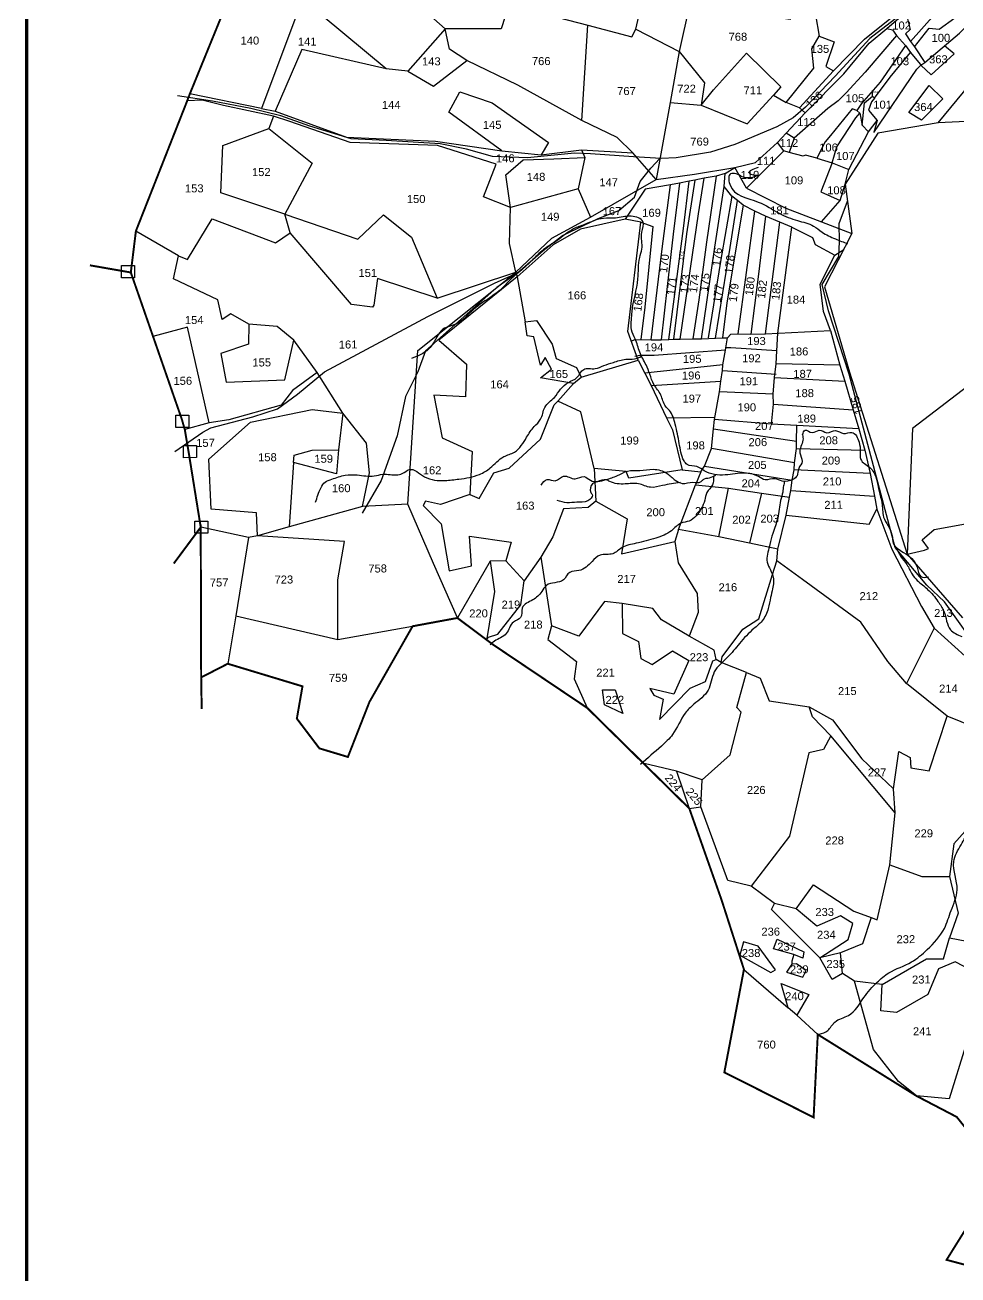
# Model space of a CAD drawing. Header units: inches. Extents: x 183472 to 190380, y 1608658 to 1615701.
# Drawn here: x 183472 to 185376, y 1611026 to 1613576 of the extents above; entities that cross this region are included whole.
import ezdxf
from ezdxf.enums import TextEntityAlignment as Align

# ---------------------------------------------------------------- set-up
doc = ezdxf.new("R2010")
doc.units = ezdxf.units.IN
doc.header["$LTSCALE"] = 15
doc.header["$MEASUREMENT"] = 0
for name, color, linetype in [('BOUNDRY', 5, 'Continuous'), ('PLOT', 7, 'Continuous'), ('PLOT NO', 7, 'Continuous'), ('ROADS', 1, 'Continuous'), ('STREAM', 4, 'Continuous'), ('VILLAGE BOUNDARY', 5, 'Continuous'), ('VILLAGE BOUNDRY STONE', 1, 'Continuous')]:
    doc.layers.add(name, color=color, linetype=linetype)
doc.styles.get("Standard").update_dxf_attribs({"font": 'arial.ttf'})

msp = doc.modelspace()

# ---------------------------------------------------------------- linework, layer by layer
at = {"layer": 'BOUNDRY', "const_width": 4}
msp.add_lwpolyline([(185488, 1611020.5), (185352.7, 1611056.7), (185464.1, 1611235), (185373.4, 1611348.3), (185291.4, 1611391.1), (185089.8, 1611516.6), (185081.3, 1611347.4), (184899.1, 1611439.3), (184939.1, 1611649.3), (184893.7, 1611790.3), (184827.6, 1611977.7), (184619.3, 1612182.8), (184427.1, 1612312), (184354.2, 1612366.5), (184262.8, 1612349.6), (184174.7, 1612195.2), (184130.7, 1612082.9), (184072.5, 1612100.4), (184026.5, 1612161.1), (184038, 1612227), (183885.5, 1612273.1), (183831.2, 1612245.2), (183832.3, 1612180.6), (183831.2, 1612245.2), (183830.3, 1612551.7), (183775.2, 1612477.5), (183830.3, 1612551.7), (183805.2, 1612707.5), (183797.8, 1612750.8), (183791.9, 1612771.4), (183687.6, 1613071.5), (183604.1, 1613086.1), (183687.6, 1613071.5), (183698, 1613156.1), (183802.8, 1613422), (183808, 1613435.8), (183914.9, 1613697.8)], dxfattribs=at)
at = {"layer": 'PLOT'}
for points in [[(184063.4, 1613699), (184048.8, 1613659.2), (183954.6, 1613406.2), (183808, 1613435.8)], [(183954.6, 1613406.2), (183982, 1613400.5), (184128, 1613347.9), (184309.4, 1613339.7), (184445.2, 1613319.7), (184525, 1613311.6), (184607.3, 1613321.5), (184712.2, 1613315.4), (184680.3, 1613347), (184608.5, 1613381.6), (184477.5, 1613453.8), (184373.5, 1613504.1), (184338.2, 1613527), (184329.4, 1613568.8), (184252.9, 1613482.2), (184208.9, 1613487.2), (184080.1, 1613593.9), (184093.6, 1613611.6), (184048.8, 1613659.2), (183914.9, 1613697.8)], [(185230.9, 1613569.5), (185242.3, 1613566.9), (185250.8, 1613555.1), (185269.1, 1613534.9), (185278.9, 1613520.2), (185298.6, 1613496.7), (185300, 1613494.3), (185308.6, 1613500.3), (185379.2, 1613560), (185422.1, 1613602.2), (185415, 1613611.1), (185463.3, 1613658.3), (185482.6, 1613685.8), (185485.5, 1613696.1)], [(184451.9, 1613594), (184443.3, 1613568.6), (184329.4, 1613568.8), (184201.7, 1613681.6)], [(184559.8, 1613591.9), (184620.4, 1613576.4), (184710.6, 1613552.4), (184718.7, 1613567.9), (184727.9, 1613609.7)], [(185036.1, 1613603.6), (185033.5, 1613587.6), (184827.8, 1613616.9), (184807.1, 1613522.4)], [(185287.3, 1613531.6), (185317.2, 1613569.9), (185337.5, 1613568.1), (185369.5, 1613591.2), (185384.9, 1613602.5), (185394.7, 1613597.1), (185415, 1613611.1)], [(184607.3, 1613321.5), (184614.2, 1613306.3), (184600.4, 1613242.4), (184625.8, 1613184.4), (184759.6, 1613261.3), (184838.1, 1613272), (184920.5, 1613285.9), (184962.8, 1613296), (185007.8, 1613336.7), (185025.5, 1613355.7), (185063.9, 1613397.5), (185143.1, 1613476.6), (185194.9, 1613539.4), (185230.9, 1613569.5), (185269.8, 1613602.7)], [(185085.2, 1613597.4), (185092.6, 1613553.6), (185123.2, 1613542), (185106.1, 1613491.5), (185121.8, 1613483.1), (185185.2, 1613547.9), (185254.2, 1613602.6)], [(185269.8, 1613602.7), (185278.3, 1613567.5), (185269, 1613558.6), (185279.2, 1613542.7), (185329.3, 1613599.5)], [(184608.5, 1613381.6), (184620.4, 1613576.4)], [(184718.7, 1613567.9), (184807.1, 1613522.4), (184858.5, 1613458.5), (184851.7, 1613413.2), (184877.1, 1613443.9), (184944.3, 1613518.8), (185014.4, 1613450.3), (184999.7, 1613433.6), (185025.4, 1613418.1), (185081.9, 1613488.5), (185077.6, 1613527.7), (185092.6, 1613553.6)], [(185335.7, 1613376.8), (185400.1, 1613454.8), (185424.2, 1613489.1), (185474.9, 1613572.2)], [(185250.8, 1613555.1), (185186.8, 1613480.4), (185147.8, 1613437.9), (185131.6, 1613421.5), (185110, 1613405.9), (185041.4, 1613345.8), (185025.5, 1613355.7)], [(185269.1, 1613534.9), (185217.2, 1613460.1), (185179.3, 1613416.4), (185169.5, 1613402.1), (185159.9, 1613405.7), (185115.7, 1613351.1), (185104.9, 1613337.9), (185087.8, 1613304.8), (185064.6, 1613310.8), (185059.7, 1613308.7), (185031.2, 1613316.2)], [(185279.2, 1613542.7), (185287.3, 1613531.6), (185308.6, 1613500.3)], [(184208.9, 1613487.2), (184036.7, 1613526.3), (183982, 1613400.5)], [(184807.1, 1613522.4), (184788.2, 1613418.3), (184851.7, 1613413.2), (184945.7, 1613375.1), (184999.7, 1613433.6)], [(185180.5, 1613372.3), (185185.5, 1613417.9), (185201.5, 1613431.1), (185205.3, 1613427.5), (185237.7, 1613469.9), (185278.9, 1613520.2)], [(184252.9, 1613482.2), (184305.4, 1613451.5), (184373.5, 1613504.1)], [(185121.8, 1613483.1), (185052.8, 1613407.2), (185025.4, 1613418.1)], [(185097.4, 1613174.8), (185135.8, 1613218.1), (185145.7, 1613251.6), (185153.1, 1613281.3), (185193.2, 1613358.4), (185211.1, 1613381.8), (185203.9, 1613357), (185292.2, 1613486.6), (185300, 1613494.3)], [(184445.2, 1613319.7), (184336.4, 1613398.4), (184359.3, 1613440.3)], [(184359.3, 1613440.3), (184425, 1613417.4), (184540.2, 1613336.5), (184525, 1613311.6)], [(185201.5, 1613431.1), (185201.2, 1613442.8)], [(185275.7, 1613398.2), (185317.4, 1613453), (185345.3, 1613425.5), (185301.7, 1613382.4), (185275.7, 1613398.2)], [(184600.4, 1613242.4), (184462.3, 1613204.1), (184407.7, 1613225.6), (184433.5, 1613292.3), (184313.3, 1613330.6), (184135.6, 1613337), (184011.9, 1613379.9), (183978.9, 1613390.2), (183876.8, 1613412.3), (183832.9, 1613423.3), (183802.8, 1613422)], [(184788.2, 1613418.3), (184759.6, 1613261.3), (184712.2, 1613315.4)], [(185052.8, 1613407.2), (185063.9, 1613397.5)], [(185205.3, 1613427.5), (185199.7, 1613419.8), (185193.1, 1613402.6), (185211.1, 1613381.8)], [(183978.9, 1613390.2), (183969.6, 1613365.5)], [(185407, 1613380), (185335.7, 1613376.8), (185212.3, 1613355.5), (185145.7, 1613251.6), (185159.6, 1613151.2), (185103.6, 1613042.3), (185154.7, 1612867.9), (185154.7, 1612867.9), (185272.2, 1612497), (185385.2, 1612367)], [(185119.1, 1613295.3), (185128.4, 1613328.2), (185167.4, 1613387.3), (185175.4, 1613396.3), (185169.5, 1613402.1)], [(185175.4, 1613396.3), (185180.5, 1613372.3), (185193.2, 1613358.4)], [(183784.9, 1613105.7), (183803.2, 1613097.7), (183853.9, 1613180.7), (183949.2, 1613144.6), (183982.9, 1613132.3), (184013, 1613152.2), (184002.1, 1613190.5), (183871.3, 1613234.1), (183875.3, 1613330.7), (183969.6, 1613365.5), (184057.5, 1613294.7), (184002.1, 1613190.5), (184150.9, 1613139.4), (184203.3, 1613189.2), (184260.3, 1613143.6), (184312.7, 1613019.1), (184191, 1613059.4), (184191, 1613059.4), (184183.7, 1613004.7), (184181.1, 1613000.7), (184137.8, 1613006.4), (184013, 1613152.2)], [(185041.4, 1613345.8), (185031.2, 1613316.2), (185020.7, 1613319.9), (185007.8, 1613336.7)], [(184312.7, 1613019.1), (184473.8, 1613072.3), (184460.9, 1613130.6), (184462.3, 1613204.1), (184453, 1613271), (184488.2, 1613301.4), (184551, 1613303.7), (184614.2, 1613306.3)], [(185020.7, 1613319.9), (184944.2, 1613243.3), (184920.5, 1613285.9)], [(185087.8, 1613304.8), (185119.1, 1613295.3), (185153.1, 1613281.3)], [(185036.6, 1613164.2), (185012.3, 1613174.1), (184982.8, 1613186.7), (184961.3, 1613196.9), (184937.2, 1613208.6), (184925.8, 1613218.1), (184914.1, 1613226.9), (184898.7, 1613247.1), (184900.5, 1613273.7), (184920.5, 1613285.9)], [(185119.1, 1613295.3), (185096, 1613236.3), (185135.8, 1613218.1)], [(184900.5, 1613273.7), (184882.1, 1613267.7), (184857.6, 1613263.8), (184838.8, 1613259.8), (184827.1, 1613257.9), (184807.7, 1613253.8), (184789.1, 1613250.1), (184737.3, 1613241.3), (184696.6, 1613180.3), (184605.5, 1613160), (184549.5, 1613127.9), (184476, 1613062.4), (184316.5, 1612933.1), (184372.8, 1612884.1), (184370.6, 1612817.8), (184306, 1612820.8), (184323.4, 1612734.1), (184384.6, 1612706.4), (184379.7, 1612618.4), (184398.8, 1612610.3), (184428.3, 1612662.4), (184459.9, 1612672.3), (184524, 1612731.3), (184551.6, 1612801.2), (184558.9, 1612808.6), (184591.4, 1612845.2), (184606.6, 1612858.2), (184723.3, 1612892.6), (184702.1, 1612951.3), (184728.5, 1613174.2), (184696.6, 1613180.3)], [(184807.7, 1613253.8), (184794.6, 1613150), (184782.1, 1613042.8), (184770.1, 1612934.3)], [(184786.1, 1612934.6), (184815.4, 1613161), (184827.1, 1613257.9)], [(184838.8, 1613259.8), (184838.8, 1613259.8), (184822, 1613150.6), (184795.4, 1612935.4)], [(184808.8, 1612935.7), (184846.5, 1613191), (184857.6, 1613263.8)], [(184882.1, 1613267.7), (184862.8, 1613133.5), (184847.2, 1613015.7), (184834.8, 1612935.9)], [(184749.5, 1612934.2), (184772.2, 1613120), (184789.1, 1613250.1)], [(184852.6, 1612936.1), (184879.9, 1613123), (184898.7, 1613247.1)], [(184914.1, 1613226.9), (184891, 1613094), (184865.8, 1612938.3)], [(184944.2, 1613243.3), (185024.7, 1613202.5), (185097.4, 1613174.8), (185159.6, 1613151.2)], [(184880.9, 1612937.5), (184911, 1613122.3), (184925.8, 1613218.1)], [(184937.2, 1613208.6), (184904.1, 1613009.3), (184895.1, 1612937.9)], [(184252.9, 1612598.9), (184273.4, 1612912.3), (184357.9, 1612979.3), (184435, 1613040.7), (184473.8, 1613072.3), (184546.8, 1613141.5), (184625.8, 1613184.4)], [(184728.5, 1613174.2), (184753.3, 1613165.2)], [(184927.4, 1612946.2), (184961.3, 1613196.9)], [(184982.8, 1613186.7), (184967.9, 1613062.6), (184953.3, 1612945.6)], [(184983.3, 1612946), (185012.3, 1613174.1)], [(184160.3, 1612593.7), (184174.7, 1612662.7), (184169, 1612723.1), (184120.7, 1612784.4), (184067.9, 1612867.5), (184020.4, 1612933.3), (183986.6, 1612961.3), (183928.5, 1612966.1), (183891.8, 1612987.4), (183874.2, 1612975.3), (183865.2, 1613015.7), (183774.7, 1613058.6), (183784.9, 1613105.7), (183698, 1613156.1)], [(184753.3, 1613165.2), (184736.5, 1613000.6), (184728.4, 1612934.5)], [(184944.3, 1612255), (184972.5, 1612243.5), (184990.7, 1612197.7), (185072.3, 1612185.2), (185120, 1612158.5), (185179.8, 1612079), (185244.1, 1612018.1), (185255.2, 1612094.1), (185278.6, 1612082.1), (185279.6, 1612060.9), (185316.9, 1612054.7), (185353.8, 1612166.1), (185271.1, 1612232.7), (185233.1, 1612277.6), (185177.4, 1612357.6), (185058.4, 1612445.3), (185006.5, 1612483.2), (185008.6, 1612506.8), (185025.6, 1612576.2), (185032.3, 1612612.9), (185035.1, 1612626.9), (185037.6, 1612647.5), (185041.8, 1612668.5), (185042, 1612683.1), (185046.1, 1612712.5), (185046.6, 1612727.3), (185046.9, 1612759.1), (184995.1, 1612761.9), (184999.4, 1612802.8), (184998.7, 1612823.5), (185001.3, 1612857), (185004.6, 1612885.2), (185006.4, 1612911.7), (185008.2, 1612947.7), (185036.6, 1613164.2), (185079, 1613142.7), (185084.3, 1613128.5), (185124.7, 1613106.6), (185143, 1613118.2)], [(184710.5, 1612931.8), (184715, 1612933.8), (184728.4, 1612934.5), (184749.5, 1612934.2), (184770.1, 1612934.3), (184786.1, 1612934.6), (184795.4, 1612935.4), (184808.8, 1612935.7), (184834.8, 1612935.9), (184852.6, 1612936.1), (184880.9, 1612937.5), (184895.1, 1612937.9), (184905.3, 1612938.3), (184912.2, 1612945.9), (184927.4, 1612946.2), (184953.3, 1612945.6), (184983.3, 1612946), (185115.7, 1612953.4), (185101.8, 1612991.7), (185094.5, 1613047.6), (185124.7, 1613106.6)], [(184473.8, 1613072.3), (184476, 1613062.4), (184492.6, 1612970.6), (184515.7, 1612973.5), (184547.9, 1612925.3), (184555.8, 1612896.2), (184597.5, 1612877.8), (184606.6, 1612858.2)], [(184591.4, 1612845.2), (184523.9, 1612856.7), (184546.4, 1612874.2), (184533.5, 1612898.1), (184524.1, 1612882.5), (184510.2, 1612940.3), (184496.4, 1612942.3), (184492.6, 1612970.6)], [(183847.6, 1612764.8), (183803.4, 1612960.1), (183732.4, 1612940.9)], [(183928.5, 1612966.1), (183927.5, 1612925.4), (183871.6, 1612906.3), (183882.4, 1612847.9), (184001.9, 1612852.2), (184020.4, 1612933.3)], [(185115.7, 1612953.4), (185135.1, 1612882.3), (185145.2, 1612849.8), (185162, 1612791.5), (185173.8, 1612752.7), (185185.6, 1612708.9), (185196.5, 1612661.4), (185205.8, 1612615.2), (185210.2, 1612588.7), (185241.2, 1612506.9), (185301.2, 1612389.8), (185327.7, 1612345.6), (185390.8, 1612288.3), (185443.1, 1612130), (185353.8, 1612166.1)], [(184813.3, 1612668.6), (184850.9, 1612664.7), (184858.3, 1612676.5), (184872.7, 1612712), (184876.9, 1612752.4), (184879.2, 1612771.8), (184889.4, 1612827.6), (184892.2, 1612849.8), (184895.2, 1612871.6), (184896.3, 1612882.8), (184901.3, 1612912.7), (184902.1, 1612917.8), (184905.3, 1612938.3)], [(184901.3, 1612912.7), (184756.1, 1612902.4), (184726.8, 1612902.1), (184716.2, 1612899.8)], [(185006.4, 1612911.7), (184912.6, 1612917.9), (184902.1, 1612917.8)], [(184723.3, 1612892.6), (184736.5, 1612866.2), (184749.8, 1612840.6), (184780.8, 1612775.1), (184793.5, 1612750.2), (184813.3, 1612668.6), (184704.4, 1612651.8), (184698.9, 1612665.6), (184633.7, 1612671.3), (184606.3, 1612787.3), (184558.9, 1612808.6)], [(184896.3, 1612882.8), (184736.5, 1612866.2)], [(184895.2, 1612871.6), (185004.6, 1612864.3)], [(185135.1, 1612882.3), (185004.6, 1612885.2)], [(184067.9, 1612867.5), (184017.5, 1612830.5), (183994.4, 1612801), (183887.5, 1612770.6), (183847.6, 1612764.8), (183797.8, 1612750.8)], [(184749.8, 1612840.6), (184892.2, 1612849.8)], [(185001.3, 1612857), (185145.2, 1612849.8)], [(185419.5, 1612857.4), (185283.3, 1612753.1), (185272.2, 1612497), (185307.9, 1612505), (185315.8, 1612508.5), (185302.6, 1612525.7), (185327.2, 1612546.7), (185556.8, 1612588.8)], [(184998.7, 1612823.5), (184889.4, 1612827.6)], [(183945.9, 1612534.4), (183943.8, 1612580.9), (183851.6, 1612588.8), (183847, 1612690.3), (183932.2, 1612766.3), (184057.5, 1612791.6), (184120.7, 1612784.4), (184111.6, 1612709.8), (184107.1, 1612660.7), (184019.9, 1612684), (184021.1, 1612698.6), (184057.8, 1612709), (184111.6, 1612709.8)], [(184999.4, 1612802.8), (185162, 1612791.5)], [(184780.8, 1612775.1), (184879.9, 1612776.4)], [(184995.1, 1612761.9), (184879.2, 1612771.8), (184879.2, 1612771.8)], [(184876.9, 1612752.4), (185046.6, 1612727.3)], [(185173.8, 1612752.7), (185046.9, 1612759.1)], [(185042, 1612683.1), (184872.7, 1612712)], [(185046.1, 1612712.5), (185185.6, 1612708.9)], [(184633.7, 1612671.3), (184637, 1612604.7), (184620.9, 1612591.8), (184570.5, 1612589.5), (184549.2, 1612531.8), (184524.2, 1612490.9), (184490.3, 1612442.4), (184453.2, 1612483), (184420.8, 1612482.3), (184354.2, 1612366.5), (184305.6, 1612477.8), (184252.9, 1612598.9), (184160.3, 1612593.7), (184010.9, 1612552.6), (183945.9, 1612534.4), (183927.9, 1612530.4), (183830.3, 1612551.7)], [(184019.9, 1612684), (184010.9, 1612552.6)], [(184850.9, 1612664.7), (184840.5, 1612638.5)], [(184858.3, 1612676.5), (185037.6, 1612647.5)], [(185196.5, 1612661.4), (185041.8, 1612668.5)], [(184805.8, 1612547.1), (184840.5, 1612638.5), (184907.3, 1612631.7), (184975.1, 1612621.3), (185032.3, 1612612.9)], [(184379.7, 1612618.4), (184320, 1612597.7), (184288.9, 1612604.6), (184284.5, 1612595.7), (184321.3, 1612558.8), (184337.1, 1612462.4), (184382.7, 1612473), (184379.1, 1612533.3), (184463.8, 1612521.3), (184453.2, 1612483)], [(184887.6, 1612531.9), (184907.3, 1612631.7)], [(184975.1, 1612621.3), (184950.3, 1612519.4)], [(185035.1, 1612626.9), (185205.8, 1612615.2)], [(184637, 1612604.7), (184700.6, 1612569), (184689, 1612497.1), (184797.7, 1612522.7), (184804.6, 1612479), (184843.6, 1612416.4), (184845.7, 1612377.5), (184827.1, 1612329.5)], [(185025.6, 1612576.2), (185194.5, 1612558.2), (185210.2, 1612588.7)], [(185008.6, 1612506.8), (184950.3, 1612519.4), (184887.6, 1612531.9), (184805.8, 1612547.1), (184797.7, 1612522.7)], [(183927.9, 1612530.4), (183902.1, 1612370.7), (183885.5, 1612273.1)], [(184110.2, 1612322.3), (184110.3, 1612444.3), (184124, 1612522.8), (183945.9, 1612534.4)], [(184524.2, 1612490.9), (184546.4, 1612350.3)], [(184420.8, 1612482.3), (184429.8, 1612420.7), (184413.6, 1612320.3)], [(184892.6, 1612275.7), (184894.4, 1612287), (184936.5, 1612343.9), (184969.8, 1612364.9), (184997.1, 1612455.5), (185006.5, 1612483.2)], [(184413.8, 1612321.9), (184417.8, 1612327.3), (184436.5, 1612333.2), (184484, 1612393.5), (184490.3, 1612442.4)], [(184853.5, 1612036.2), (184911, 1612087), (184933.3, 1612174.2), (184924.3, 1612184), (184944.3, 1612255), (184892.6, 1612275.7), (184882.6, 1612282), (184878.1, 1612301.1), (184827.1, 1612329.5), (184770.8, 1612362.4), (184753, 1612385.5), (184690.8, 1612396), (184654.5, 1612399.8), (184602.3, 1612329.3), (184546.4, 1612350.3), (184538.8, 1612322.4), (184597.1, 1612277.6), (184592.5, 1612242.4), (184619.3, 1612182.8)], [(184690.8, 1612396), (184691, 1612335.1), (184724.2, 1612318.3), (184728.8, 1612283.6), (184751.8, 1612271.3), (184793.4, 1612299.7), (184826.9, 1612279.6), (184795.8, 1612211.1), (184747.3, 1612222.6), (184754.9, 1612208.8), (184774.4, 1612201.1), (184766.6, 1612159.3), (184829.6, 1612223), (184860.9, 1612236.6), (184875.9, 1612279.1), (184882.6, 1612282)], [(183902.1, 1612370.7), (184110.2, 1612322.3), (184262.8, 1612349.6)], [(185327.7, 1612345.6), (185271.1, 1612232.7)], [(184650.1, 1612220.1), (184676.4, 1612219.6), (184692.1, 1612171.6), (184654.5, 1612189.1), (184650.1, 1612220.1)], [(185247.9, 1611968.7), (185116.4, 1612126.1), (185079, 1612164.9), (185072.3, 1612185.2)], [(185116.4, 1612126.1), (185101.5, 1612098.3), (185071.3, 1612091), (185032.3, 1611921.5), (184954.1, 1611819.3)], [(184801.5, 1612053.7), (184735.7, 1612069.7)], [(185291.4, 1611391.1), (185254.5, 1611420.6), (185203.3, 1611485.6), (185164.7, 1611625.7), (185140.1, 1611640.8), (185119.5, 1611628.8), (185093.7, 1611673.2), (184995.2, 1611771.7), (185001.4, 1611783.8), (184954.1, 1611819.3), (184905.9, 1611831.1), (184851.1, 1611980.9), (184853.5, 1612036.2), (184801.5, 1612053.7), (184827.6, 1611977.7), (184851.1, 1611980.9)], [(185199.1, 1611755), (185211.3, 1611750.3), (185236.9, 1611862.6), (185247.9, 1611968.7), (185244.1, 1612018.1)], [(185413.8, 1611957.6), (185367.6, 1611905.5), (185358.8, 1611839), (185376.6, 1611763.8), (185358.8, 1611713.5), (185394, 1611707)], [(185236.9, 1611862.6), (185302.2, 1611839.2), (185358.8, 1611839)], [(185045.7, 1611772.9), (185081.4, 1611822.1), (185163.5, 1611768.2), (185199.1, 1611755), (185181, 1611701.6), (185136.2, 1611683.3)], [(185419.6, 1611639.1), (185370.1, 1611665), (185336.3, 1611650.7), (185314.3, 1611598.2), (185250.8, 1611561.6), (185218.8, 1611564.9), (185221, 1611618.8), (185164.7, 1611625.7), (185140.1, 1611640.8), (185136.2, 1611683.3), (185093.7, 1611673.2), (185151.9, 1611710.2), (185161.3, 1611743.1), (185135.9, 1611758.6), (185087.8, 1611737.5), (185045.7, 1611772.9), (185001.4, 1611783.8)], [(185003.2, 1611648.6), (184967.9, 1611696.6), (184938.1, 1611705.7), (184930.8, 1611678.4), (184993.7, 1611643.3), (185003.2, 1611648.6)], [(184999.4, 1611691.4), (185007.2, 1611711.1), (185061.6, 1611685.3), (185059.6, 1611672.4), (185041.2, 1611679.6), (184999.4, 1611691.4)], [(185221, 1611618.8), (185311.7, 1611670.9), (185346.5, 1611671.2), (185358.8, 1611713.5)], [(185041.2, 1611679.6), (185036.6, 1611666.4), (185036.8, 1611659.9), (185025.8, 1611643.5), (185059.1, 1611633.2), (185066.3, 1611647.2), (185046.5, 1611660.5), (185036.8, 1611659.9)], [(184939.1, 1611649.3), (185029.7, 1611570.9), (185015.3, 1611620.8), (185071.3, 1611598.2), (185047.3, 1611555.8), (185029.7, 1611570.9)], [(185047.3, 1611555.8), (185089.8, 1611516.6)], [(185391.4, 1611492.6), (185357.9, 1611385.5), (185291.4, 1611391.1)]]:
    msp.add_lwpolyline(points, dxfattribs=at)
at = {"layer": 'ROADS'}
for points in [[(185255.1, 1613594.5), (185196, 1613549.2), (185125.3, 1613472.2), (185064.5, 1613408.5), (185039.7, 1613387.2), (185006.1, 1613368.6), (184920.2, 1613332.5), (184871, 1613317.2), (184800.8, 1613305.7), (184770.1, 1613304), (184714, 1613307.3), (184625.6, 1613313.3), (184593.4, 1613315), (184497.3, 1613305.1), (184425.7, 1613308.3), (184373, 1613323), (184318.8, 1613334.1), (184208.6, 1613340.5), (184137.7, 1613344), (184052.9, 1613370), (183993.8, 1613391.1), (183932.3, 1613406.4), (183854.6, 1613421.2), (183783.1, 1613431.9)], [(185300, 1613494.3), (185321.1, 1613475), (185368.1, 1613517.9), (185348.5, 1613534.1)], [(183777.5, 1612706.1), (183834.7, 1612745.7), (183851.2, 1612754.8), (183936.4, 1612776.8), (183987, 1612793.3), (184028, 1612823.4), (184083.2, 1612869), (184294.1, 1612982), (184430, 1613049.9), (184476.9, 1613070.9), (184529.5, 1613116.4), (184568.5, 1613146.9), (184641.3, 1613181.5), (184683.9, 1613197.7), (184715.4, 1613225.1), (184727.3, 1613257.1), (184749.2, 1613284.2), (184767.4, 1613304.2)], [(185399.1, 1612328.7), (185348.5, 1612399.3), (185312.1, 1612433.6), (185247.6, 1612510.5), (185153.6, 1612863.8), (185111.7, 1612993.3), (185098.9, 1613046.8), (185132.5, 1613104.4), (185134.3, 1613134.4), (185133.5, 1613171.1), (185150.8, 1613216.8)], [(184476.9, 1613070.9), (184435, 1613040.7), (184289.2, 1612911.4), (184273.7, 1612869), (184248.5, 1612818.3), (184231, 1612738.4), (184198.4, 1612647.2), (184159.7, 1612580.5)]]:
    msp.add_lwpolyline(points, dxfattribs=at)
at = {"layer": 'STREAM'}
for points in [[(184968, 1613285.5), (184949.7, 1613274.8), (184959.1, 1613270.6), (184966.9, 1613269.9), (184950.6, 1613264.5), (184923.1, 1613272.6), (184911.7, 1613272.9), (184910.2, 1613251.7), (184968.4, 1613215.3), (185011.1, 1613192.2), (185048.4, 1613177.5), (185081.3, 1613166.1), (185098.5, 1613154), (185125.7, 1613140), (185150.8, 1613130.2)], [(185058.9, 1612740.4), (185059.6, 1612729.1), (185053, 1612703.6), (185058, 1612686), (185050.9, 1612671.5), (185047.5, 1612656.7), (185039.2, 1612649.2), (185017.4, 1612645.9), (185002.3, 1612650.7), (184982.3, 1612648.4), (184968.6, 1612655.1), (184940.5, 1612662), (184901, 1612658.4), (184858.2, 1612666.7), (184843, 1612675.5), (184822.9, 1612679.8), (184816.8, 1612687.2), (184807.1, 1612722.7), (184798.8, 1612761.8), (184786.9, 1612789.9), (184779, 1612798.5), (184769.5, 1612821.4), (184755.5, 1612842.9), (184746.9, 1612863.9), (184739.3, 1612882.7), (184726.5, 1612908.7), (184717.1, 1612935.9), (184709.4, 1612954.4), (184709.6, 1612975.2), (184710.8, 1612991.4), (184722.8, 1613058.4), (184726.4, 1613102.1), (184730.7, 1613119.3), (184730.7, 1613153.6), (184733, 1613175.3), (184709, 1613186.1), (184676.8, 1613182.5), (184652.5, 1613181.9), (184613.6, 1613169.4), (184591.4, 1613160.5), (184557.6, 1613136.5), (184530.3, 1613118.2), (184505.3, 1613095), (184478, 1613070.6), (184465.4, 1613059.9), (184444.1, 1613038.1), (184420.3, 1613020), (184382.1, 1612991.5), (184354.7, 1612967.8), (184324.8, 1612955.7), (184301, 1612921.2), (184280.8, 1612904.8), (184260.3, 1612895.9)], [(184064.8, 1612602.7), (184069.3, 1612616.9), (184076, 1612632.7), (184084.2, 1612643.6), (184097.8, 1612649.8), (184125.1, 1612657.7), (184149.7, 1612658.5), (184184.6, 1612656.2), (184201.9, 1612659.7), (184216.9, 1612659), (184241.7, 1612661), (184256.2, 1612669.4), (184287, 1612654.8), (184328.8, 1612647.1), (184357.3, 1612649.9), (184399.4, 1612659.5), (184421.4, 1612672.8), (184449, 1612695.7), (184470.6, 1612704.9), (184495.6, 1612735.3), (184511, 1612757.1), (184524.1, 1612771.9), (184532.7, 1612796.2), (184552.1, 1612816.7), (184565, 1612833.6), (184580.8, 1612847.1), (184598.3, 1612857.2), (184612.1, 1612873.7), (184635.4, 1612875.4), (184652.9, 1612881.5), (184672.7, 1612887.9), (184697.7, 1612894.4), (184715.6, 1612895), (184729.8, 1612900.4)], [(185058.9, 1612740.4), (185063.9, 1612749.7), (185078.6, 1612744.8), (185092.7, 1612749.6), (185108.6, 1612744.5), (185126.2, 1612748.9), (185142, 1612742.8), (185159.4, 1612745.1), (185174.1, 1612725.3), (185176.4, 1612706.4), (185177.5, 1612690.1), (185195.8, 1612673.8), (185204.2, 1612663.6), (185215, 1612624.9), (185220.8, 1612601.7), (185224.3, 1612572.5), (185241.3, 1612536.2), (185244.5, 1612518), (185264.8, 1612500.3), (185292.7, 1612470.1), (185300.1, 1612450.9), (185316.1, 1612450.3)], [(184525.4, 1612637.3), (184537.4, 1612649), (184553.7, 1612646.6), (184571.1, 1612655.8), (184594.7, 1612650.6), (184612.8, 1612655.1), (184625.7, 1612647.4), (184657.3, 1612648.9), (184680.8, 1612657), (184701.6, 1612666.1), (184726.9, 1612667.5), (184753.9, 1612669.8), (184782.5, 1612661.4), (184799, 1612647.6), (184813.2, 1612641.1), (184834.8, 1612643.4), (184851.6, 1612644.7), (184856, 1612649), (184868.8, 1612652.6), (184881.6, 1612658.4)], [(184877.1, 1612655.4), (184875, 1612638), (184863.3, 1612622.3), (184859, 1612606.6), (184852.1, 1612589.9), (184827.3, 1612564.3), (184810.6, 1612559.8), (184791.2, 1612544.6), (184759.3, 1612529.5), (184718.8, 1612518.8), (184690.2, 1612510), (184671.4, 1612497.6), (184645.3, 1612494.6), (184629, 1612481.6), (184602.3, 1612463.2), (184583.5, 1612459.4), (184570.5, 1612444.3), (184536.1, 1612433), (184526.5, 1612420.4), (184508, 1612403.4), (184486.7, 1612386.8), (184483.2, 1612367.6), (184468.7, 1612358), (184453.8, 1612334.5), (184429.7, 1612319), (184420.9, 1612311.8)], [(184809, 1612642.9), (184773.1, 1612636.7), (184748.4, 1612633.1), (184724.1, 1612640.2), (184696.4, 1612639.9), (184665.1, 1612645), (184658.3, 1612648.3), (184639.5, 1612644.3), (184630.3, 1612640.1), (184626.6, 1612622.6), (184629.8, 1612617.3), (184620.5, 1612605.8), (184598, 1612602.6), (184577.9, 1612601.6), (184557.8, 1612606.5)], [(185022.1, 1612644.9), (185019.9, 1612636.3), (185018.2, 1612623.4), (185014, 1612606), (185008, 1612570.4), (184998, 1612539.1), (184992, 1612516.7), (184988.2, 1612501), (184985.9, 1612484.4), (184998, 1612452.7), (184997.6, 1612426.1), (184993.5, 1612408.1), (184988.7, 1612386), (184976, 1612360.4), (184959.4, 1612344.8), (184930.1, 1612314.5), (184905, 1612285.6), (184878.6, 1612256.3), (184866, 1612219.2), (184837, 1612190.4), (184819.3, 1612172.3), (184793.4, 1612128.8), (184770.5, 1612105.1), (184728.2, 1612067.8)], [(185250.2, 1612510.5), (185258.9, 1612492.5), (185271.8, 1612475.4), (185282.6, 1612455.7), (185292.7, 1612443.2), (185314.1, 1612424.9), (185335.1, 1612400.3), (185347.2, 1612380.1), (185360.8, 1612342.5), (185383.7, 1612328.4)], [(185092.8, 1611517.1), (185110.1, 1611524.9), (185124.7, 1611542), (185152.6, 1611555.5), (185184.1, 1611592.2), (185210.9, 1611623), (185234.8, 1611642.2), (185281.2, 1611664.5), (185313.1, 1611689.7), (185348.2, 1611733.1), (185361.9, 1611769.4), (185374.3, 1611811.7), (185367.4, 1611869.4), (185382.2, 1611903.9), (185401.3, 1611931.1), (185430, 1611954.2), (185437, 1611966.1), (185451.2, 1611973), (185456.8, 1611981.7)]]:
    msp.add_spline(points, degree=3, dxfattribs=at)
at = {"layer": 'VILLAGE BOUNDARY', "color": 5, "const_width": 7}
msp.add_lwpolyline([(183475.1, 1615267.9), (190376.1, 1615267.9), (190376.1, 1608661.5), (183475.1, 1608661.5)], close=True, dxfattribs=at)
at = {"layer": 'VILLAGE BOUNDRY STONE'}
for points in [[(183668.7, 1613085.4), (183695, 1613085.6), (183695.2, 1613060.7), (183668.9, 1613060.5)], [(183779.3, 1612780.1), (183805.7, 1612780.3), (183805.9, 1612755.3), (183779.5, 1612755.1)], [(183795.2, 1612718.5), (183821.6, 1612718.7), (183821.8, 1612693.8), (183795.4, 1612693.5)], [(183818.3, 1612564.1), (183844.6, 1612564.3), (183844.8, 1612539.4), (183818.5, 1612539.2)]]:
    msp.add_lwpolyline(points, close=True, dxfattribs=at)

# ---------------------------------------------------------------- texts
at = {"layer": 'PLOT NO'}
for s, height, rotation, p in [('102', 16.33, 0.441, (185260.9, 1613575.5)), ('768', 16.33, 0.441, (184926.8, 1613552.5)), ('100', 16.33, 0.441, (185341.1, 1613550.3)), ('140', 16.33, 0.441, (183930.6, 1613544.7)), ('141', 16.33, 0.441, (184047.6, 1613542.6)), ('135', 16.33, 0.441, (185094.2, 1613527.7)), ('143', 16.33, 0.441, (184301, 1613502.2)), ('766', 16.33, 0.441, (184525.3, 1613502.8)), ('103', 16.33, 0.441, (185257.2, 1613502.5)), ('363', 16.33, 0.441, (185336, 1613506.5)), ('722', 16.33, 0.441, (184822, 1613446.5)), ('767', 16.33, 0.441, (184699.3, 1613441.7)), ('711', 16.33, 0.441, (184957.3, 1613443.3)), ('136', 16.33, 42.3195, (185082.8, 1613424.1)), ('105', 16.33, 0.441, (185165.6, 1613427)), ('104', 4.08, 0.441, (185207.3, 1613439.5)), ('144', 16.33, 0.441, (184219.1, 1613413.4)), ('101', 16.33, 0.441, (185222.1, 1613414)), ('364', 16.33, 0.441, (185305.4, 1613409.2)), ('145', 16.33, 0.441, (184425.1, 1613372.7)), ('113', 16.33, 0.441, (185066.8, 1613378.4)), ('769', 16.33, 0.441, (184848.6, 1613338.5)), ('112', 16.33, 0.441, (185030.9, 1613335.6)), ('106', 16.33, 0.441, (185111.7, 1613326.5)), ('146', 16.33, 0.441, (184451.9, 1613304.4)), ('111', 16.33, 0.441, (184984.4, 1613299.4)), ('107', 16.33, 0.441, (185146, 1613309.2)), ('152', 16.33, 0.441, (183953.9, 1613276.4)), ('110', 16.33, 0.441, (184951.3, 1613270.6)), ('153', 16.33, 0.441, (183817.1, 1613243.1)), ('148', 16.33, 0.441, (184514.7, 1613266.6)), ('147', 16.33, 0.441, (184663, 1613255.6)), ('109', 16.33, 0.441, (185041.2, 1613259.5)), ('150', 16.33, 0.441, (184270, 1613221.4)), ('108', 16.33, 0.441, (185128, 1613239.2)), ('167', 16.33, 0.441, (184669.8, 1613196.7)), ('169', 16.33, 0.441, (184750.5, 1613193.3)), ('181', 16.33, 0.441, (185011.6, 1613198.3)), ('149', 16.33, 0.441, (184543.5, 1613185.2)), ('170', 16.33, 83.393, (184776.2, 1613090)), ('172', 8.17, 83.393, (184810.7, 1613106.4)), ('176', 16.33, 83.393, (184884.4, 1613103.3)), ('178', 16.33, 83.393, (184909.6, 1613088.3)), ('151', 16.33, 0.441, (184171.3, 1613070.5)), ('171', 16.33, 83.393, (184791.5, 1613044.1)), ('173', 16.33, 83.393, (184819.1, 1613048.6)), ('174', 16.33, 83.393, (184837.2, 1613049.2)), ('175', 16.33, 83.393, (184858.9, 1613051.6)), ('177', 16.33, 83.393, (184885.9, 1613028.9)), ('179', 16.33, 83.393, (184918.4, 1613030.4)), ('180', 16.33, 83.393, (184951.3, 1613043.5)), ('182', 16.33, 83.393, (184976.2, 1613037.2)), ('183', 16.33, 83.393, (185005.2, 1613034.2)), ('166', 16.33, 0.441, (184598.2, 1613024.8)), ('168', 16.33, 83.393, (184723.6, 1613010.7)), ('184', 16.33, 0.441, (185045.3, 1613016.2)), ('154', 16.33, 0.441, (183817, 1612974.5)), ('161', 16.33, 0.441, (184131.1, 1612924.5)), ('194', 16.33, 0.441, (184755.5, 1612918.8)), ('193', 16.33, 0.441, (184964.6, 1612931.6)), ('186', 16.33, 0.441, (185051.5, 1612910.3)), ('155', 16.33, 0.441, (183954.8, 1612887.9)), ('195', 16.33, 0.441, (184833.6, 1612895.2)), ('192', 16.33, 0.441, (184954.4, 1612896.4)), ('165', 16.33, 0.441, (184561.1, 1612864.3)), ('196', 16.33, 0.441, (184831.5, 1612861.3)), ('187', 16.33, 0.441, (185058.9, 1612864.6)), ('156', 16.33, 0.441, (183793.7, 1612850.4)), ('164', 16.33, 0.441, (184440.3, 1612843.2)), ('191', 16.33, 0.441, (184949.1, 1612849.6)), ('197', 16.33, 0.441, (184832.7, 1612814.1)), ('188', 16.33, 0.441, (185063, 1612825.3)), ('185', 16.33, 104.4432, (185169.6, 1612800.2)), ('190', 16.33, 0.441, (184944.9, 1612796.3)), ('207', 16.33, 0.441, (184980.7, 1612758.3)), ('189', 16.33, 0.441, (185067.2, 1612773.4)), ('157', 16.33, 0.441, (183840.1, 1612723.8)), ('199', 16.33, 0.441, (184705.6, 1612728.6)), ('198', 16.33, 0.441, (184840.3, 1612718.6)), ('206', 16.33, 0.441, (184967.4, 1612725.3)), ('208', 16.33, 0.441, (185112, 1612729)), ('158', 16.33, 0.441, (183966.4, 1612694.5)), ('159', 16.33, 0.441, (184081.3, 1612691.4)), ('209', 16.33, 0.441, (185116.8, 1612687.7)), ('162', 16.33, 0.441, (184302.5, 1612667.8)), ('205', 16.33, 0.441, (184966.4, 1612678.8)), ('160', 16.33, 0.441, (184117.1, 1612631.2)), ('204', 16.33, 0.441, (184953.2, 1612641.3)), ('210', 16.33, 0.441, (185119.1, 1612645.1)), ('163', 16.33, 0.441, (184492.6, 1612595.7)), ('200', 16.33, 0.441, (184758.9, 1612582.3)), ('201', 16.33, 0.441, (184858.2, 1612584.7)), ('211', 16.33, 0.441, (185122.1, 1612597.4)), ('202', 16.33, 0.441, (184934.2, 1612567.1)), ('203', 16.33, 0.441, (184991.6, 1612569.2)), ('758', 16.33, 0.441, (184191.4, 1612467.4)), ('757', 16.33, 0.441, (183867.9, 1612438.9)), ('723', 16.33, 0.441, (184000, 1612444.9)), ('217', 16.33, 0.441, (184699.6, 1612446.2)), ('216', 16.33, 0.441, (184906.3, 1612429.2)), ('212', 16.33, 0.441, (185194, 1612411.1)), ('220', 16.33, 0.441, (184397.4, 1612375.8)), ('219', 16.33, 0.441, (184463.4, 1612393.9)), ('213', 16.33, 0.441, (185346.3, 1612376.7)), ('218', 16.33, 0.441, (184509.1, 1612353)), ('223', 16.33, 0.441, (184847.4, 1612286.4)), ('221', 16.33, 0.441, (184656.6, 1612255)), ('759', 16.33, 0.441, (184110.9, 1612244.4)), ('214', 16.33, 0.441, (185356.5, 1612222.5)), ('222', 16.33, 0.441, (184675.6, 1612199.4)), ('215', 16.33, 0.441, (185150.1, 1612217.3)), ('227', 16.33, 0.441, (185210.9, 1612051.4)), ('224', 16.33, 309.5692, (184795, 1612030.1)), ('225', 16.33, 309.5692, (184837.4, 1612002.1)), ('226', 16.33, 0.441, (184964.3, 1612015.5)), ('229', 16.33, 0.441, (185306.1, 1611927)), ('228', 16.33, 0.441, (185124.2, 1611912.5)), ('233', 16.33, 0.441, (185103.9, 1611766.5)), ('236', 16.33, 0.441, (184993.7, 1611726.4)), ('234', 16.33, 0.441, (185107.3, 1611720.1)), ('237', 16.33, 0.441, (185026.2, 1611695.9)), ('232', 16.33, 0.441, (185269.6, 1611711)), ('238', 16.33, 0.441, (184953.7, 1611682.8)), ('239', 16.33, 0.441, (185052.1, 1611649.5)), ('235', 16.33, 0.441, (185126.4, 1611660.4)), ('231', 16.33, 0.441, (185301.2, 1611628.7)), ('240', 16.33, 0.441, (185042.2, 1611594.7)), ('241', 16.33, 0.441, (185303.1, 1611523.1)), ('760', 16.33, 0.441, (184985.1, 1611495.9))]:
    msp.add_text(s, height=height, rotation=rotation, dxfattribs=at).set_placement(p, align=Align.MIDDLE_CENTER)

doc.saveas('drawing.dxf')
